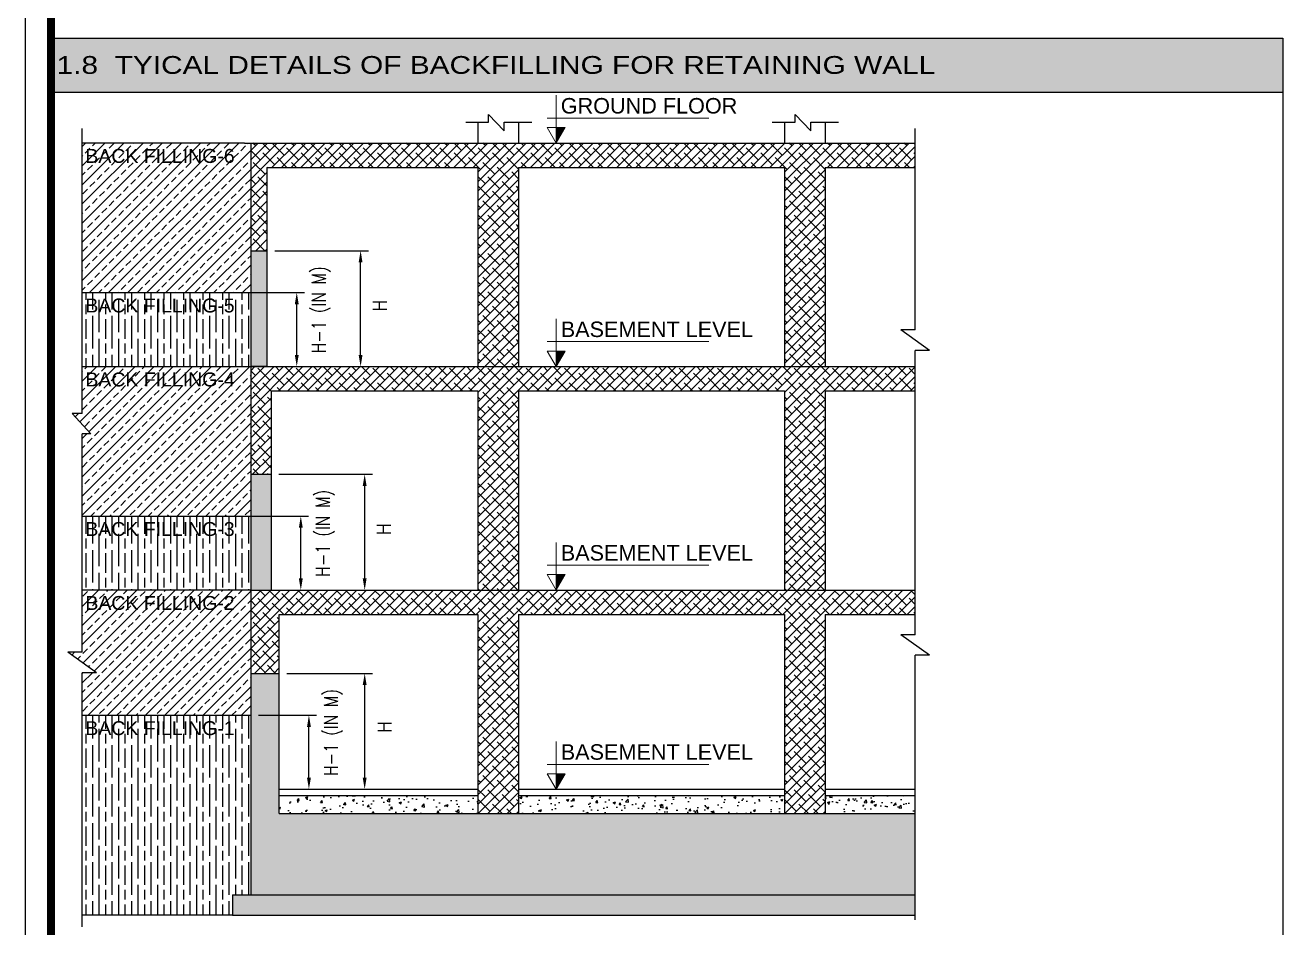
# Model space of a CAD drawing. Header units: inches. Extents: x 74008 to 297778, y 30011 to 129011.
# Drawn here: x 74008 to 98459, y 65694 to 83181 of the extents above; entities that cross this region are included whole.
import ezdxf
from ezdxf.enums import TextEntityAlignment as Align

# ---------------------------------------------------------------- set-up
doc = ezdxf.new("R2010")
doc.units = ezdxf.units.IN
doc.header["$MEASUREMENT"] = 0
for name, color, linetype in [('BEAM', 7, 'Continuous'), ('BEAM_DETAILING_DIMENSION_ARROW', 9, 'Continuous'), ('BEAM_SCHEDULE', 7, 'Continuous'), ('BORDER', 5, 'Continuous'), ('HATCH', 8, 'Continuous'), ('S-DIM', 2, 'Continuous'), ('S-STXT', 3, 'Continuous'), ('SLABSCHE', 4, 'Continuous')]:
    doc.layers.add(name, color=color, linetype=linetype)
doc.layers.add('Level', color=1, linetype='Continuous', lineweight=15)
doc.styles.add('ARIAL', font='arial.ttf')
doc.styles.add('ROMANS', font='romans.shx')
doc.dimstyles.new('DIM-150', dxfattribs={"dimscale": 150, "dimtxt": 1.8, "dimasz": 1.25, "dimexe": 1, "dimexo": 1, "dimgap": 1, "dimtad": 1, "dimdec": 0, "dimzin": 0, "dimdsep": 46, "dimtxsty": 'ROMANS', "dimblk2": 'DOT', "dimcen": 0.0625, "dimdle": 0.5, "dimclrd": 9, "dimclre": 9, "dimclrt": 7, "dimadec": 0, "dimazin": 0, "dimtfac": 1, "dimtdec": 0, "dimtmove": 0, "dimatfit": 3, "dimfxl": 0, "dimtolj": 1, "dimtzin": 3, "dimarcsym": 0})
pattern_1 = [(45, (-354941.36, -457992.81), (-92.807765, 92.807765), []), (135, (-354941.36, -457992.81), (-278.423295, 92.807765), [328.125, -196.875])]
pattern_2 = [(50, (-354941.36, -457992.8), (451.87392, -39.53385), [47.25, -519.75]), (355, (-354941.36, -457992.8), (-87.41334, 473.88104), [37.8, -415.8]), (100.451444, (-354903.7, -457996.1), (364.46057, 434.3472), [40.15632, -441.71953]), (46.1842, (-354941.36, -457866.8), (672.36204, -104.27715), [70.875, -779.625]), (96.63564, (-354885.3, -457875.5), (588.837, 613.6947), [60.2345, -662.5797]), (351.18416, (-354941.36, -457866.8), (588.837, 613.6947), [56.7, -623.7]), (21, (-354878.36, -457898.3), (376.05144, -253.6499), [47.25, -519.75]), (326, (-354878.36, -457898.3), (153.28866, 456.84453), [37.8, -415.8]), (71.451445, (-354847.02, -457919.45), (529.3401, 203.19463), [40.15632, -441.71953]), (37.5, (-354941.36, -457992.81), (7.66071, 209.723128), [0, -410.76, 0, -422.1, 0, -417.375]), (7.5, (-354941.36, -457992.8), (165.73381, 248.47938), [0, -240.66, 0, -401.31, 0, -159.075]), (327.5, (-355081.85, -457992.81), (336.308135, -14.20957), [0, -157.5, 0, -491.4, 0, -652.05]), (317.5, (-355144.85, -457992.8), (367.40729, 63.06614), [0, -204.75, 0, -326.34, 0, -463.05])]
pattern_3 = [(90, (-17545.54, -397534.9), (378, -2e-14), [630, -126]), (90, (-17419.54, -397660.9), (378, -2e-14), [378, -94.5, 189, -94.5]), (90, (-17293.54, -397849.9), (378, -2e-14), [630, -126])]
pattern_4 = [(45, (-17545.54, -397534.9), (-185.61553, 185.61553), []), (45, (-17359.92, -397534.9), (-185.61553, 185.61553), [131.25, -65.625])]

# ---------------------------------------------------------------- blocks, each defined once
blk = doc.blocks.new('*T125')
at = {"layer": 'BEAM_SCHEDULE', "color": 4}
for p, q in [((0, 0), (23872, 0)), ((0, 0), (0, -1044)), ((23872, 0), (23872, -1044)), ((0, -1044), (23872, -1044))]:
    blk.add_line(p, q, dxfattribs=at)
at = {"layer": 'BEAM_SCHEDULE', "color": 58}
blk.add_solid([(0, 0), (0, -1044), (23872, 0), (23872, -1044)], dxfattribs=at)
at = {"layer": 'BEAM_SCHEDULE', "color": 3, "insert": (108, -522), "char_height": 345, "width": 23656.37, "attachment_point": 4, "style": 'ARIAL'}
blk.add_mtext('{\\W1.2;1.8  TYICAL DETAILS OF BACKFILLING FOR RETAINING WALL}', dxfattribs=at)
blk = doc.blocks.new('*D12')
at = {"layer": 'BEAM_DETAILING_DIMENSION_ARROW', "color": 9, "lineweight": -2}
for p, q in [((78528, 69811), (79656, 69811)), ((79506, 68602), (79506, 69586)), ((79104, 68377), (79656, 68377))]:
    blk.add_line(p, q, dxfattribs=at)
at = {"layer": 'BEAM_DETAILING_DIMENSION_ARROW', "color": 9}
for points in [[(79469, 69586), (79544, 69586), (79506, 69811)], [(79469, 68602), (79544, 68602), (79506, 68377)]]:
    blk.add_solid(points, dxfattribs=at)
at = {"layer": 'DEFPOINTS', "color": 0}
for p in [(78378, 69811), (79506, 69811), (78954, 68377)]:
    blk.add_point(p, dxfattribs=at)
at = {"layer": 'BEAM_DETAILING_DIMENSION_ARROW', "color": 7, "insert": (79979, 69481), "char_height": 270, "attachment_point": 5, "rotation": 90, "style": 'ROMANS'}
blk.add_mtext('\\A1;{\\W0.8;H-1 (IN M)}', dxfattribs=at)
blk = doc.blocks.new('_DOT')
at = {"color": 0, "linetype": 'ByBlock'}
blk.add_line((-0.5, 0), (-1, 0), dxfattribs=at)
at = {"color": 0, "linetype": 'ByBlock', "const_width": 0.5}
blk.add_lwpolyline([(-0.25, 0, 1), (0.25, 0, 1)], format="xyb", close=True, dxfattribs=at)
blk = doc.blocks.new('*D13')
at = {"layer": 'BEAM_DETAILING_DIMENSION_ARROW', "color": 9, "lineweight": -2}
for p, q in [((79080, 70621), (80737, 70621)), ((80587, 68602), (80587, 70396)), ((79104, 68377), (80737, 68377))]:
    blk.add_line(p, q, dxfattribs=at)
at = {"layer": 'BEAM_DETAILING_DIMENSION_ARROW', "color": 9}
for points in [[(80549, 70396), (80624, 70396), (80587, 70621)], [(80549, 68602), (80624, 68602), (80587, 68377)]]:
    blk.add_solid(points, dxfattribs=at)
at = {"layer": 'DEFPOINTS', "color": 0}
for p in [(78930, 70621), (80587, 70621), (78954, 68377)]:
    blk.add_point(p, dxfattribs=at)
at = {"layer": 'BEAM_DETAILING_DIMENSION_ARROW', "color": 7, "insert": (80974, 69588), "char_height": 270, "attachment_point": 5, "rotation": 90, "style": 'ROMANS'}
blk.add_mtext('\\A1;{\\W0.9;H}', dxfattribs=at)
blk = doc.blocks.new('*D89')
at = {"layer": 'BEAM_DETAILING_DIMENSION_ARROW', "color": 9, "lineweight": -2}
for p, q in [((78922, 74480), (80737, 74480)), ((80587, 72461), (80587, 74255)), ((79104, 72236), (80737, 72236))]:
    blk.add_line(p, q, dxfattribs=at)
at = {"layer": 'BEAM_DETAILING_DIMENSION_ARROW', "color": 9}
for points in [[(80549, 74255), (80624, 74255), (80587, 74480)], [(80549, 72461), (80624, 72461), (80587, 72236)]]:
    blk.add_solid(points, dxfattribs=at)
at = {"layer": 'DEFPOINTS', "color": 0}
for p in [(78772, 74480), (80587, 74480), (78954, 72236)]:
    blk.add_point(p, dxfattribs=at)
at = {"layer": 'BEAM_DETAILING_DIMENSION_ARROW', "color": 7, "insert": (80959, 73420), "char_height": 270, "attachment_point": 5, "rotation": 90, "style": 'ROMANS'}
blk.add_mtext('\\A1;{\\W0.9;H}', dxfattribs=at)
blk = doc.blocks.new('*D178')
at = {"layer": 'BEAM_DETAILING_DIMENSION_ARROW', "color": 9, "lineweight": -2}
for p, q in [((78843, 78811), (80658, 78811)), ((80508, 76792), (80508, 78586)), ((79025, 76567), (80658, 76567))]:
    blk.add_line(p, q, dxfattribs=at)
at = {"layer": 'BEAM_DETAILING_DIMENSION_ARROW', "color": 9}
for points in [[(80470, 78586), (80545, 78586), (80508, 78811)], [(80470, 76792), (80545, 76792), (80508, 76567)]]:
    blk.add_solid(points, dxfattribs=at)
at = {"layer": 'DEFPOINTS', "color": 0}
for p in [(78693, 78811), (80508, 78811), (78875, 76567)]:
    blk.add_point(p, dxfattribs=at)
at = {"layer": 'BEAM_DETAILING_DIMENSION_ARROW', "color": 7, "insert": (80880, 77751), "char_height": 270, "attachment_point": 5, "rotation": 90, "style": 'ROMANS'}
blk.add_mtext('\\A1;{\\W0.9;H}', dxfattribs=at)
blk = doc.blocks.new('*D179')
at = {"layer": 'BEAM_DETAILING_DIMENSION_ARROW', "color": 9, "lineweight": -2}
for p, q in [((78371, 73669), (79499, 73669)), ((79349, 72461), (79349, 73444)), ((78946, 72236), (79499, 72236))]:
    blk.add_line(p, q, dxfattribs=at)
at = {"layer": 'BEAM_DETAILING_DIMENSION_ARROW', "color": 9}
for points in [[(79311, 73444), (79386, 73444), (79349, 73669)], [(79311, 72461), (79386, 72461), (79349, 72236)]]:
    blk.add_solid(points, dxfattribs=at)
at = {"layer": 'DEFPOINTS', "color": 0}
for p in [(78221, 73669), (79349, 73669), (78796, 72236)]:
    blk.add_point(p, dxfattribs=at)
at = {"layer": 'BEAM_DETAILING_DIMENSION_ARROW', "color": 7, "insert": (79822, 73340), "char_height": 270, "attachment_point": 5, "rotation": 90, "style": 'ROMANS'}
blk.add_mtext('\\A1;{\\W0.8;H-1 (IN M)}', dxfattribs=at)
blk = doc.blocks.new('*D180')
at = {"layer": 'BEAM_DETAILING_DIMENSION_ARROW', "color": 9, "lineweight": -2}
for p, q in [((78292, 78001), (79420, 78001)), ((79270, 76792), (79270, 77776)), ((78867, 76567), (79420, 76567))]:
    blk.add_line(p, q, dxfattribs=at)
at = {"layer": 'BEAM_DETAILING_DIMENSION_ARROW', "color": 9}
for points in [[(79233, 77776), (79308, 77776), (79270, 78001)], [(79233, 76792), (79308, 76792), (79270, 76567)]]:
    blk.add_solid(points, dxfattribs=at)
at = {"layer": 'DEFPOINTS', "color": 0}
for p in [(78142, 78001), (79270, 78001), (78717, 76567)]:
    blk.add_point(p, dxfattribs=at)
at = {"layer": 'BEAM_DETAILING_DIMENSION_ARROW', "color": 7, "insert": (79743, 77671), "char_height": 270, "attachment_point": 5, "rotation": 90, "style": 'ROMANS'}
blk.add_mtext('\\A1;{\\W0.8;H-1 (IN M)}', dxfattribs=at)

msp = doc.modelspace()

# ---------------------------------------------------------------- hatches: boundary and pattern name
at = {"layer": 'HATCH'}
h = msp.add_hatch(dxfattribs=at)
h.set_pattern_fill('ANSI33', color=256, scale=1050)
h.set_pattern_definition(pattern_4)
h.paths.add_polyline_path([(78378.4, 80898.3), (78260.3, 80898.3), (75111.4, 80898.3), (75111.4, 78000.6), (78378.4, 78000.6)])
h.paths.add_polyline_path([(75103.7, 80439.5), (78135.9, 80439.5), (78135.9, 80858.4), (75103.7, 80858.4)], flags=9)
h = msp.add_hatch(dxfattribs=at)
h.set_pattern_fill('ANSI38', color=125, scale=1050, style=0)
h.set_pattern_definition(pattern_1)
h.paths.add_polyline_path([(78378.4, 80898.3), (78378.4, 78811.5), (78693.4, 78811.5), (78693.4, 80425.8), (82782.3, 80425.8), (82782.3, 76567.1), (83569.8, 76567.1), (83569.8, 80425.8), (88724.3, 80425.8), (88724.3, 76567.1), (89511.8, 76567.1), (89511.8, 80425.8), (91258.2, 80425.8), (91258.2, 80898.3)])
for points in [[(78378.4, 76573.1), (78454.5, 76573.1), (78448.5, 76567.1), (78693.4, 76567.1), (78693.4, 78811.5), (78378.4, 78811.5)], [(78772.2, 74480.2), (78378.4, 74480.2), (78378.4, 72235.8), (78772.2, 72235.8)], [(91258.2, 66329.6), (91258.2, 67904.6), (78929.7, 67904.6), (78929.7, 70621.5), (78378.4, 70621.5), (78378.4, 66329.6)]]:
    msp.add_hatch(color=11, dxfattribs=at).paths.add_polyline_path(points)
h = msp.add_hatch(dxfattribs=at)
h.set_pattern_fill('ANSI33', color=256, scale=1050)
h.set_pattern_definition([(45, (-613192.47, -292759.4), (-185.61553, 185.61553), []), (45, (-613006.85, -292759.4), (-185.61553, 185.61553), [131.25, -65.625])])
h.paths.add_polyline_path([(78378.4, 76567.1), (75111.4, 76567.1), (75111.4, 75659.6), (74915.5, 75659.6), (75279.9, 75261.1), (75111.4, 75261.1), (75111.4, 73669.3), (78378.4, 73669.3)])
h.paths.add_polyline_path([(75180.5, 76206.2), (77210.2, 76206.2), (77210.2, 76501.5), (75180.5, 76501.5)], flags=24)
h = msp.add_hatch(dxfattribs=at)
h.set_pattern_fill('ANSI38', color=125, scale=1050, style=0)
h.set_pattern_definition(pattern_1)
h.paths.add_polyline_path([(83569.8, 76094.6), (88724.3, 76094.6), (88724.3, 72235.8), (89511.8, 72235.8), (89511.8, 76094.6), (91258.2, 76094.6), (91258.2, 76567.1), (78378.4, 76567.1), (78378.4, 74480.2), (78772.2, 74480.2), (78772.2, 76094.6), (82782.3, 76094.6), (82782.3, 72235.8), (83569.8, 72235.8)])
h = msp.add_hatch(dxfattribs=at)
h.set_pattern_fill('ANSI33', color=256, scale=1050)
h.set_pattern_definition(pattern_4)
h.paths.add_polyline_path([(78378.4, 69810.6), (78378.4, 72235.8), (75111.4, 72235.8), (75111.4, 71032.4), (74832.7, 71032.4), (75390.1, 70634), (75111.4, 70634), (75111.4, 70120.6), (75111.4, 69810.6)])
h.paths.add_polyline_path([(75103.7, 71777), (78135.9, 71777), (78135.9, 72195.9), (75103.7, 72195.9)], flags=25)
h = msp.add_hatch(dxfattribs=at)
h.set_pattern_fill('ANSI38', color=125, scale=1050, style=0)
h.set_pattern_definition(pattern_1)
h.paths.add_polyline_path([(82782.3, 67904.6), (83569.8, 67904.6), (83569.8, 71763.3), (88724.3, 71763.3), (88724.3, 67904.6), (89511.8, 67904.6), (89511.8, 71763.3), (91258.2, 71763.3), (91258.2, 72235.8), (78378.4, 72235.8), (78378.4, 70936.5), (78378.4, 70621.5), (78929.7, 70621.5), (78929.7, 71763.3), (82782.3, 71763.3)])
h = msp.add_hatch(dxfattribs=at)
h.set_pattern_fill('AR-CONC', color=256, scale=63, style=0)
h.set_pattern_definition(pattern_2)
h.paths.add_polyline_path([(82782.3, 67904.6), (82782.3, 68259), (78929.7, 68259), (78929.7, 67904.6)])
h = msp.add_hatch(dxfattribs=at)
h.set_pattern_fill('AR-CONC', color=256, scale=63, style=0)
h.set_pattern_definition(pattern_2)
h.paths.add_polyline_path([(88724.3, 67904.6), (88724.3, 68259), (83569.8, 68259), (83569.8, 67904.6)])
h = msp.add_hatch(dxfattribs=at)
h.set_pattern_fill('AR-CONC', color=256, scale=63, style=0)
h.set_pattern_definition(pattern_2)
h.paths.add_polyline_path([(89511.8, 68259), (89511.8, 67904.6), (91258.2, 67904.6), (91258.2, 68259)])
h = msp.add_hatch(dxfattribs=at)
h.set_pattern_fill('AR-CONC', color=256, scale=63, style=0)
h.set_pattern_definition(pattern_2)
h.paths.add_polyline_path([(78024, 66329.6), (78024, 65939.4), (91258.2, 65939.4), (91258.2, 66329.6)])
at = {"layer": 'Level'}
for points in [[(84470.3, 81198.7), (84296.9, 81198.7), (84296.9, 80898.3)], [(84470.3, 76867.5), (84296.9, 76867.5), (84296.9, 76567.1)], [(84470.3, 72536.2), (84296.9, 72536.2), (84296.9, 72235.8)], [(84470.3, 68677.5), (84296.9, 68677.5), (84296.9, 68377.1)]]:
    msp.add_hatch(color=11, dxfattribs=at).paths.add_polyline_path(points)
at = {"layer": 'SLABSCHE'}
h = msp.add_hatch(dxfattribs=at)
h.set_pattern_fill('GOST_WOOD', color=56, scale=63)
h.set_pattern_definition(pattern_3)
h.paths.add_polyline_path([(78378.4, 76567.1), (78378.4, 78000.6), (75111.4, 78000.6), (75111.4, 76567.1)])
h.paths.add_polyline_path([(75103.7, 77541.8), (78135.9, 77541.8), (78135.9, 77960.6), (75103.7, 77960.6)], flags=9)
h = msp.add_hatch(dxfattribs=at)
h.set_pattern_fill('GOST_WOOD', color=56, scale=63)
h.set_pattern_definition(pattern_3)
h.paths.add_polyline_path([(78378.4, 72235.8), (78378.4, 73669.3), (75111.4, 73669.3), (75111.4, 72235.8)])
h.paths.add_polyline_path([(75103.6, 73210.4), (78136, 73210.4), (78136, 73629.5), (75103.6, 73629.5)], flags=9)
h = msp.add_hatch(dxfattribs=at)
h.set_pattern_fill('GOST_WOOD', color=56, scale=63)
h.set_pattern_definition(pattern_3)
h.paths.add_polyline_path([(78378.4, 69810.6), (75111.4, 69810.6), (75111.4, 65939.4), (78024, 65939.4), (78024, 66329.6), (78378.4, 66329.6)])
h.paths.add_polyline_path([(75103.7, 69351.8), (78135.9, 69351.8), (78135.9, 69770.6), (75103.7, 69770.6)], flags=9)

# ---------------------------------------------------------------- linework, layer by layer
at = {"color": 8}
msp.add_lwpolyline([(74507.6, 81887.1), (98380, 81887.1), (98380, 60418), (74507.6, 60418)], close=True, dxfattribs=at)
at = {"layer": 'BEAM', "color": 8}
for p, q in [((75111.4, 75659.6), (75111.4, 81182.8)), ((91258.2, 77277.7), (91258.2, 81182.8)), ((91258.2, 77277.7), (90979.5, 77277.7)), ((91536.9, 76879.3), (90979.5, 77277.7)), ((91536.9, 76879.3), (91258.2, 76879.3)), ((91258.2, 71371.7), (91258.2, 76879.3)), ((75111.4, 75659.6), (74915.5, 75659.6)), ((75279.9, 75261.1), (74915.5, 75659.6)), ((75279.9, 75261.1), (75111.4, 75261.1)), ((75111.4, 71032.4), (75111.4, 75261.1)), ((91258.2, 71371.7), (90979.5, 71371.7)), ((91536.9, 70973.2), (90979.5, 71371.7)), ((75111.4, 71032.4), (74832.7, 71032.4)), ((75390.1, 70634), (74832.7, 71032.4)), ((91258.2, 65850.2), (91258.2, 70973.2)), ((91536.9, 70973.2), (91258.2, 70973.2)), ((75390.1, 70634), (75111.4, 70634)), ((75111.4, 70120.6), (75111.4, 70634)), ((75111.4, 65714), (75111.4, 70120.6))]:
    msp.add_line(p, q, dxfattribs=at)
at = {"layer": 'BEAM'}
for p, q in [((82782.3, 81303, 0), (82782.3, 80898.3)), ((83569.8, 81303, 0), (83569.8, 80898.3)), ((88724.3, 81303, 0), (88724.3, 80898.3)), ((89511.8, 81303, 0), (89511.8, 80898.3)), ((78260.3, 80898.3), (75111.4, 80898.3)), ((78260.3, 80898.3), (91258.2, 80898.3)), ((78378.4, 80898.3, 0), (78378.4, 70936.5)), ((78693.4, 80425.8), (82782.3, 80425.8)), ((78693.4, 80425.8), (78693.4, 76567.1)), ((82782.3, 80426.5), (82782.3, 76567.1)), ((83569.8, 80426.5), (83569.8, 76567.1)), ((83569.8, 80425.8), (88724.3, 80425.8)), ((88724.3, 80426.5), (88724.3, 76567.1)), ((89511.8, 80426.5), (89511.8, 76567.1)), ((89511.8, 80425.8), (91258.2, 80425.8)), ((78378.4, 78840), (78378.4, 66329.6)), ((78378.4, 78811.5), (78693.4, 78811.5)), ((75111.4, 78000.6), (78378.4, 78000.6)), ((75111.4, 76567.1), (78378.4, 76567.1)), ((78378.4, 76567.1), (91258.2, 76567.1)), ((78772.2, 76094.6), (82782.3, 76094.6)), ((78772.2, 76094.6), (78772.2, 72235.8)), ((82782.3, 76094.6), (82782.3, 72235.8)), ((83569.8, 76094.6), (83569.8, 72235.8)), ((83569.8, 76094.6), (88724.3, 76094.6)), ((88724.3, 76094.6), (88724.3, 72235.8)), ((89511.8, 76094.6), (91258.2, 76094.6)), ((89511.8, 76094.6), (89511.8, 72235.8)), ((78378.4, 74480.2), (78772.2, 74480.2)), ((75111.4, 73669.3), (78378.4, 73669.3)), ((78378.4, 72235.8), (75111.4, 72235.8)), ((78378.4, 72235.8), (91258.2, 72235.8)), ((78929.7, 67904.6), (78929.7, 71763.3)), ((78929.7, 71763.3), (82782.3, 71763.3)), ((82782.3, 71763.3), (82782.3, 67904.6)), ((83569.8, 71763.3), (83569.8, 67904.6)), ((83569.8, 71763.3), (88724.3, 71763.3)), ((88724.3, 71763.3), (88724.3, 67904.6)), ((89511.8, 71763.3), (91258.2, 71763.3)), ((89511.8, 71763.3), (89511.8, 67904.6)), ((78378.4, 70621.5), (78929.7, 70621.5)), ((75111.4, 69810.6), (78378.4, 69810.6)), ((78929.7, 68377.1), (82782.3, 68377.1)), ((78929.7, 68259), (82782.3, 68259)), ((83569.8, 68377.1), (88724.3, 68377.1)), ((83569.8, 68259), (88724.3, 68259)), ((89511.8, 68377.1), (91258.2, 68377.1)), ((89511.8, 68259), (91258.2, 68259)), ((78929.7, 67904.6), (91258.2, 67904.6)), ((78024, 66329.6), (78024, 65939.4)), ((78024, 66329.6), (91258.2, 66329.6)), ((78024, 65939.4), (75111.4, 65939.4)), ((78024, 65939.4), (91258.2, 65939.4))]:
    msp.add_line(p, q, dxfattribs=at)
at = {"layer": 'BEAM', "color": 224, "const_width": 150}
msp.add_lwpolyline([(140519.5, 60418), (74507.6, 60418), (74507.6, 128510.7), (140519.5, 128510.7)], close=True, dxfattribs=at)
at = {"layer": 'BEAM', "color": 8}
for points in [[(82545.1, 81303), (82985.3, 81303), (82985.3, 81450.4), (83289.5, 81135.3), (83289.5, 81303), (83829.3, 81303)], [(88487.1, 81303), (88927.3, 81303), (88927.3, 81450.4), (89231.5, 81135.3), (89231.5, 81303), (89771.3, 81303)]]:
    msp.add_lwpolyline(points, dxfattribs=at)
at = {"layer": 'BORDER'}
msp.add_lwpolyline([(74007.6, 30010.7), (220692.6, 30010.7), (220692.6, 129010.7), (74007.6, 129010.7)], close=True, dxfattribs=at)
at = {"layer": 'Level'}
for p, q in [((84296.9, 80898.3), (84296.9, 81823.8)), ((84123.5, 81381.4), (87258.8, 81381.4)), ((84296.9, 76567.1), (84296.9, 77492.6)), ((84123.5, 77050.1), (87258.8, 77050.1)), ((84296.9, 72235.8), (84296.9, 73161.3)), ((84123.5, 72718.9), (87258.8, 72718.9)), ((84296.9, 68377.1), (84296.9, 69302.6)), ((84123.5, 68860.1), (87258.8, 68860.1))]:
    msp.add_line(p, q, dxfattribs=at)
for points in [[(84296.9, 80898.3), (84470.3, 81198.7), (84123.5, 81198.7)], [(84296.9, 76567.1), (84470.3, 76867.5), (84123.5, 76867.5)], [(84296.9, 72235.8), (84470.3, 72536.2), (84123.5, 72536.2)], [(84296.9, 68377.1), (84470.3, 68677.5), (84123.5, 68677.5)]]:
    msp.add_lwpolyline(points, close=True, dxfattribs=at)
at = {"layer": 'S-DIM'}
for p, q in [((78378.4, 76573.1), (78681.9, 76573.1)), ((78448.5, 76567.1), (78454.8, 76573.4))]:
    msp.add_line(p, q, dxfattribs=at)

# ---------------------------------------------------------------- block references
msp.add_blockref('*T125', (74507.6, 82931.1))

# ---------------------------------------------------------------- texts
at = {"layer": 'Level', "style": 'ARIAL'}
for s, p in [('GROUND FLOOR', (84387, 81470.8, 0)), ('BASEMENT LEVEL', (84387, 77139.5, 0)), ('BASEMENT LEVEL', (84387, 72808.3, 0)), ('BASEMENT LEVEL', (84387, 68949.5, 0))]:
    msp.add_text(s, height=300, dxfattribs=at).set_placement(p)
at = {"layer": 'S-STXT', "style": 'ARIAL'}
for s, p in [('BACK FILLING-6', (76619.8, 80649)), ('BACK FILLING-5', (76619.8, 77751.2)), ('BACK FILLING-4', (76619.8, 76317.7)), ('BACK FILLING-3', (76619.8, 73419.9)), ('BACK FILLING-2', (76619.8, 71986.5)), ('BACK FILLING-1', (76619.8, 69561.2))]:
    msp.add_text(s, height=270, dxfattribs=at).set_placement(p, align=Align.MIDDLE)

# ---------------------------------------------------------------- dimensions: what is measured, and where the dimension line sits
at = {"layer": 'BEAM_DETAILING_DIMENSION_ARROW', "color": 9}
for base, p1, p2, text, picture, middle in [((80508, 78811.5), (78874.9, 76567.1), (78693.4, 78811.5), '{\\W0.9;H}', '*D178', (80880.2, 77751)), ((79270.1, 78000.6), (78717.4, 76567.1), (78142.2, 78000.6), '{\\W0.8;H-1 (IN M)}', '*D180', (79743.1, 77670.8)), ((80586.7, 74480.2), (78953.7, 72235.8), (78772.2, 74480.2), '{\\W0.9;H}', '*D89', (80959, 73419.8)), ((79348.9, 73669.3), (78796.2, 72235.8), (78220.9, 73669.3), '{\\W0.8;H-1 (IN M)}', '*D179', (79821.9, 73339.6)), ((80586.7, 70621.5), (78953.7, 68377.1), (78929.7, 70621.5), '{\\W0.9;H}', '*D13', (80974.3, 69587.9)), ((79506.4, 69810.6), (78953.7, 68377.1), (78378.4, 69810.6), '{\\W0.8;H-1 (IN M)}', '*D12', (79979.4, 69480.8))]:
    dim = msp.add_linear_dim(base=base, p1=p1, p2=p2, angle=90, text=text, dimstyle='DIM-150', override={"dimasz": 1.5, "dimtmove": 2}, dxfattribs=at)
    dim.commit()
    dim.dimension.update_dxf_attribs({"geometry": picture, "text_midpoint": middle, "dimtype": 128})

doc.saveas('drawing.dxf')
